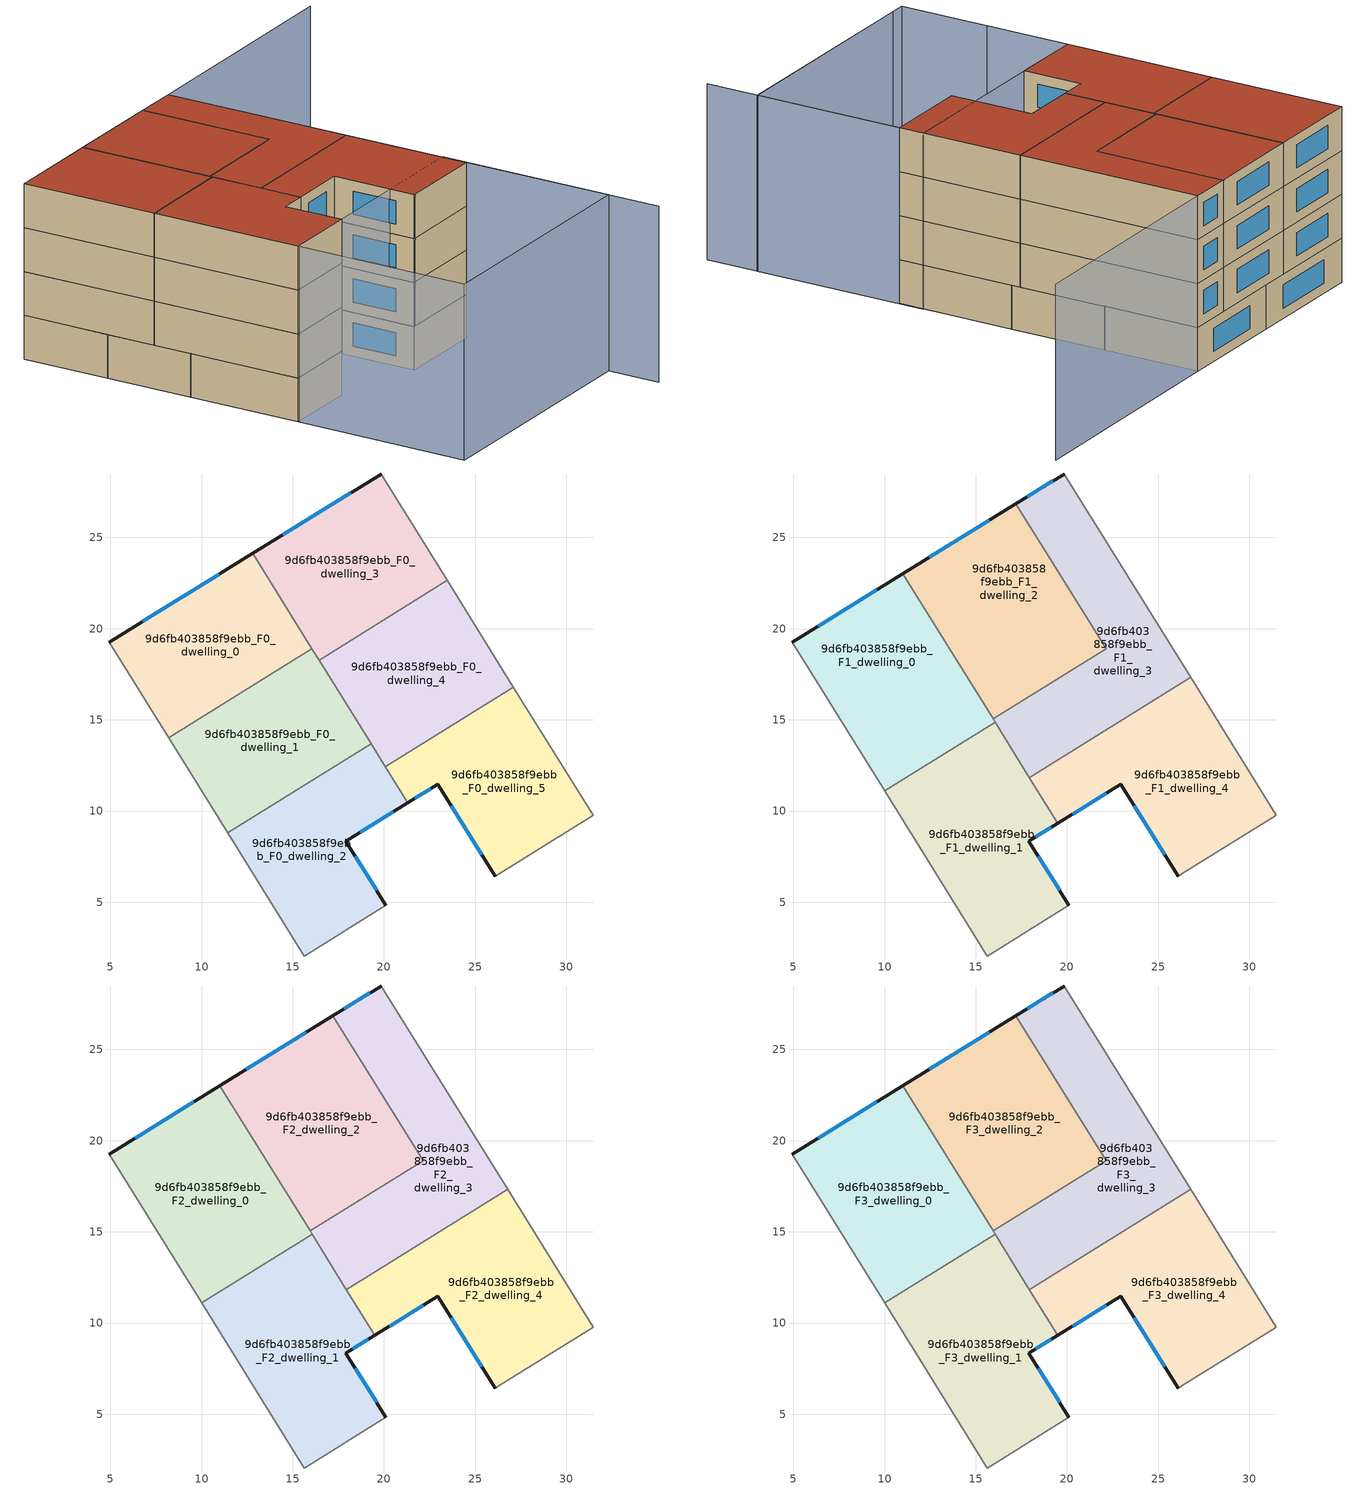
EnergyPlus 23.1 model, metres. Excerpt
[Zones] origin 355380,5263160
9d6fb403858f9ebb_F0_dwelling_0
 floor ground (EU_floor_Construction): 12.8,24.13 16.05,18.91 8.19,14.03 4.93,19.26 z0
 wall outside (EU_wall_Construction): 12.8,24.13 4.93,19.26 z0:3
 wall to 9d6fb403858f9ebb_F0_dwelling_1 (EU_wall_Construction): 8.19,14.03 16.05,18.91 z0:3
 wall adiabatic (EU_wall_Construction): 4.93,19.26 8.19,14.03 z0:3
 wall to 9d6fb403858f9ebb_F0_dwelling_3 (EU_wall_Construction): 16.05,18.91 12.8,24.13 z0:3
 window (EU_Window_Construction): 10.95,22.98 6.78,20.4 z0.7:2.3
9d6fb403858f9ebb_F0_dwelling_1
 floor ground (EU_floor_Construction): 16.05,18.91 19.3,13.68 11.44,8.8 8.19,14.03 z0
 wall to 9d6fb403858f9ebb_F0_dwelling_2 (EU_wall_Construction): 11.44,8.8 19.3,13.68 z0:3
 wall adiabatic (EU_wall_Construction): 8.19,14.03 11.44,8.8 z0:3
 wall to 9d6fb403858f9ebb_F0_dwelling_4 (EU_wall_Construction): 19.3,13.68 16.44,18.27 z0:3
 wall to 9d6fb403858f9ebb_F0_dwelling_3 (EU_wall_Construction): 16.44,18.27 16.05,18.91 z0:3
9d6fb403858f9ebb_F0_dwelling_2
 floor ground (EU_floor_Construction): 19.3,13.68 21.3,10.45 17.91,8.36 20.1,4.82 15.64,2.05 11.44,8.8 z0
 wall outside (EU_wall_Construction): 20.1,4.82 17.91,8.36 21.3,10.45 z0:3
 wall adiabatic (EU_wall_Construction): 11.44,8.8 15.64,2.05 20.1,4.82 z0:3
 wall to 9d6fb403858f9ebb_F0_dwelling_5 (EU_wall_Construction): 21.3,10.45 20.07,12.43 z0:3
 wall to 9d6fb403858f9ebb_F0_dwelling_4 (EU_wall_Construction): 20.07,12.43 19.3,13.68 z0:3
 window (EU_Window_Construction): 18.71,8.85 20.51,9.96 / 19.59,5.65 18.42,7.52 z0.7:2.3
 ceiling adiabatic (EU_roof_Construction): 21.3,10.45 19.3,13.68 17.49,12.56 19.5,9.33 z3
9d6fb403858f9ebb_F0_dwelling_3
 floor ground (EU_floor_Construction): 19.84,28.48 23.47,22.64 16.44,18.27 12.8,24.13 z0
 wall outside (EU_wall_Construction): 19.84,28.48 12.8,24.13 z0:3
 wall to 9d6fb403858f9ebb_F0_dwelling_4 (EU_wall_Construction): 16.44,18.27 23.47,22.64 z0:3
 wall adiabatic (EU_wall_Construction): 23.47,22.64 19.84,28.48 z0:3
 window (EU_Window_Construction): 18.19,27.46 14.45,25.15 z0.7:2.3
 ceiling adiabatic (EU_roof_Construction): 23.47,22.64 19.84,28.48 12.8,24.13 16.44,18.27 z3
9d6fb403858f9ebb_F0_dwelling_4
 floor ground (EU_floor_Construction): 23.47,22.64 27.1,16.79 20.07,12.43 16.44,18.27 z0
 wall to 9d6fb403858f9ebb_F0_dwelling_5 (EU_wall_Construction): 20.07,12.43 27.1,16.79 z0:3
 wall adiabatic (EU_wall_Construction): 27.1,16.79 23.47,22.64 z0:3
9d6fb403858f9ebb_F0_dwelling_5
 floor ground (EU_floor_Construction): 27.1,16.79 31.48,9.75 26.1,6.43 22.96,11.47 21.3,10.45 20.07,12.43 z0
 wall outside (EU_wall_Construction): 21.3,10.45 22.96,11.47 26.1,6.43 z0:3
 wall adiabatic (EU_wall_Construction): 26.1,6.43 31.48,9.75 27.1,16.79 z0:3
 window (EU_Window_Construction): 23.7,10.28 25.36,7.61 / 21.69,10.69 22.57,11.23 z0.7:2.3
9d6fb403858f9ebb_F1_dwelling_0
 floor to 9d6fb403858f9ebb_F0_dwelling_0 (EU_floor_Construction): 11,23.01 14.24,17.79 8.19,14.03 4.93,19.26 z3
 floor to 9d6fb403858f9ebb_F0_dwelling_1 (EU_floor_Construction): 14.24,17.79 16.05,14.88 10,11.11 8.19,14.03 z3
 wall outside (EU_wall_Construction): 11,23.01 4.93,19.26 z3:6
 wall to 9d6fb403858f9ebb_F1_dwelling_1 (EU_wall_Construction): 10,11.11 16.05,14.88 z3:6
 wall adiabatic (EU_wall_Construction): 4.93,19.26 10,11.11 z3:6
 wall to 9d6fb403858f9ebb_F1_dwelling_2 (EU_wall_Construction): 15.95,15.05 11,23.01 z3:6
 wall to 9d6fb403858f9ebb_F1_dwelling_3 (EU_wall_Construction): 16.05,14.88 15.95,15.05 z3:6
 window (EU_Window_Construction): 9.57,22.13 6.36,20.14 z3.7:5.3
9d6fb403858f9ebb_F1_dwelling_1
 floor to 9d6fb403858f9ebb_F0_dwelling_2 (EU_floor_Construction): 17.49,12.56 19.5,9.33 17.91,8.36 20.1,4.82 15.64,2.05 11.44,8.8 z3
 floor to 9d6fb403858f9ebb_F0_dwelling_1 (EU_floor_Construction): 16.05,14.88 17.49,12.56 11.44,8.8 10,11.11 z3
 wall outside (EU_wall_Construction): 20.1,4.82 17.91,8.36 19.5,9.33 z3:6
 wall adiabatic (EU_wall_Construction): 10,11.11 15.64,2.05 20.1,4.82 z3:6
 wall to 9d6fb403858f9ebb_F1_dwelling_3 (EU_wall_Construction): 17.94,11.83 16.05,14.88 z3:6
 wall to 9d6fb403858f9ebb_F1_dwelling_4 (EU_wall_Construction): 19.5,9.33 17.94,11.83 z3:6
 window (EU_Window_Construction): 18.28,8.58 19.12,9.1 / 19.59,5.65 18.42,7.52 z3.7:5.3
9d6fb403858f9ebb_F1_dwelling_2
 floor adiabatic (EU_floor_Construction): 17.2,26.85 20.83,21 16.44,18.27 12.8,24.13 z3
 floor to 9d6fb403858f9ebb_F0_dwelling_0 (EU_floor_Construction): 12.8,24.13 16.05,18.91 14.24,17.79 11,23.01 z3
 floor to 9d6fb403858f9ebb_F0_dwelling_4 (EU_floor_Construction): 20.83,21 22.14,18.9 17.75,16.17 16.44,18.27 z3
 floor to 9d6fb403858f9ebb_F0_dwelling_1 (EU_floor_Construction): 16.05,18.91 17.75,16.17 15.95,15.05 14.24,17.79 z3
 wall outside (EU_wall_Construction): 17.2,26.85 11,23.01 z3:6
 wall to 9d6fb403858f9ebb_F1_dwelling_3 (EU_wall_Construction): 15.95,15.05 22.14,18.9 17.2,26.85 z3:6
 window (EU_Window_Construction): 15.75,25.95 12.45,23.91 z3.7:5.3
9d6fb403858f9ebb_F1_dwelling_3
 floor to 9d6fb403858f9ebb_F0_dwelling_4 (EU_floor_Construction): 23.47,22.64 26.77,17.32 19.75,12.95 17.75,16.17 22.14,18.9 20.83,21 z3
 floor adiabatic (EU_floor_Construction): 19.84,28.48 23.47,22.64 20.83,21 17.2,26.85 z3; 19.3,13.68 19.75,12.95 17.94,11.83 17.49,12.56 z3
 floor to 9d6fb403858f9ebb_F0_dwelling_1 (EU_floor_Construction): 17.75,16.17 19.3,13.68 17.49,12.56 15.95,15.05 z3
 wall outside (EU_wall_Construction): 19.84,28.48 17.2,26.85 z3:6
 wall adiabatic (EU_wall_Construction): 26.77,17.32 19.84,28.48 z3:6
 wall to 9d6fb403858f9ebb_F1_dwelling_4 (EU_wall_Construction): 17.94,11.83 26.77,17.32 z3:6
 window (EU_Window_Construction): 19.22,28.1 17.82,27.23 z3.7:5.3
9d6fb403858f9ebb_F1_dwelling_4
 floor to 9d6fb403858f9ebb_F0_dwelling_5 (EU_floor_Construction): 27.1,16.79 31.48,9.75 26.1,6.43 22.96,11.47 21.3,10.45 20.07,12.43 z3
 floor to 9d6fb403858f9ebb_F0_dwelling_4 (EU_floor_Construction): 26.77,17.32 27.1,16.79 20.07,12.43 19.75,12.95 z3
 floor adiabatic (EU_floor_Construction): 19.75,12.95 21.3,10.45 19.5,9.33 17.94,11.83 z3
 wall outside (EU_wall_Construction): 19.5,9.33 22.96,11.47 26.1,6.43 z3:6
 wall adiabatic (EU_wall_Construction): 26.1,6.43 26.2,6.49 31.48,9.75 26.77,17.32 z3:6
 window (EU_Window_Construction): 20.31,9.83 22.15,10.97 / 23.7,10.28 25.36,7.61 z3.7:5.3
9d6fb403858f9ebb_F2_dwelling_0
 floor to 9d6fb403858f9ebb_F1_dwelling_0 (EU_floor_Construction): 11,23.01 16.05,14.88 10,11.11 4.93,19.26 z6
 wall outside (EU_wall_Construction): 11,23.01 4.93,19.26 z6:9
 wall to 9d6fb403858f9ebb_F2_dwelling_1 (EU_wall_Construction): 10,11.11 16.05,14.88 z6:9
 wall adiabatic (EU_wall_Construction): 4.93,19.26 10,11.11 z6:9
 wall to 9d6fb403858f9ebb_F2_dwelling_2 (EU_wall_Construction): 15.95,15.05 11,23.01 z6:9
 wall to 9d6fb403858f9ebb_F2_dwelling_3 (EU_wall_Construction): 16.05,14.88 15.95,15.05 z6:9
 window (EU_Window_Construction): 9.57,22.13 6.36,20.14 z6.7:8.3
9d6fb403858f9ebb_F2_dwelling_1
 floor to 9d6fb403858f9ebb_F1_dwelling_1 (EU_floor_Construction): 16.05,14.88 19.5,9.33 17.91,8.36 20.1,4.82 15.64,2.05 10,11.11 z6
 wall outside (EU_wall_Construction): 20.1,4.82 17.91,8.36 19.5,9.33 z6:9
 wall adiabatic (EU_wall_Construction): 10,11.11 15.64,2.05 20.1,4.82 z6:9
 wall to 9d6fb403858f9ebb_F2_dwelling_3 (EU_wall_Construction): 17.94,11.83 16.05,14.88 z6:9
 wall to 9d6fb403858f9ebb_F2_dwelling_4 (EU_wall_Construction): 19.5,9.33 17.94,11.83 z6:9
 window (EU_Window_Construction): 18.28,8.58 19.12,9.1 / 19.59,5.65 18.42,7.52 z6.7:8.3
9d6fb403858f9ebb_F2_dwelling_2
 floor to 9d6fb403858f9ebb_F1_dwelling_2 (EU_floor_Construction): 17.2,26.85 22.14,18.9 15.95,15.05 11,23.01 z6
 wall outside (EU_wall_Construction): 17.2,26.85 11,23.01 z6:9
 wall to 9d6fb403858f9ebb_F2_dwelling_3 (EU_wall_Construction): 15.95,15.05 22.14,18.9 17.2,26.85 z6:9
 window (EU_Window_Construction): 15.75,25.95 12.45,23.91 z6.7:8.3
9d6fb403858f9ebb_F2_dwelling_3
 floor to 9d6fb403858f9ebb_F1_dwelling_3 (EU_floor_Construction): 19.84,28.48 26.77,17.32 17.94,11.83 15.95,15.05 22.14,18.9 17.2,26.85 z6
 wall outside (EU_wall_Construction): 19.84,28.48 17.2,26.85 z6:9
 wall adiabatic (EU_wall_Construction): 26.77,17.32 19.84,28.48 z6:9
 wall to 9d6fb403858f9ebb_F2_dwelling_4 (EU_wall_Construction): 17.94,11.83 26.77,17.32 z6:9
 window (EU_Window_Construction): 19.22,28.1 17.82,27.23 z6.7:8.3
9d6fb403858f9ebb_F2_dwelling_4
 floor to 9d6fb403858f9ebb_F1_dwelling_4 (EU_floor_Construction): 26.77,17.32 31.48,9.75 26.2,6.49 26.1,6.43 22.96,11.47 19.5,9.33 17.94,11.83 z6
 wall outside (EU_wall_Construction): 19.5,9.33 22.96,11.47 26.1,6.43 z6:9
 wall adiabatic (EU_wall_Construction): 26.1,6.43 26.2,6.49 31.48,9.75 26.77,17.32 z6:9
 window (EU_Window_Construction): 20.31,9.83 22.15,10.97 / 23.7,10.28 25.36,7.61 z6.7:8.3
9d6fb403858f9ebb_F3_dwelling_0
 floor to 9d6fb403858f9ebb_F2_dwelling_0 (EU_floor_Construction): 11,23.01 16.05,14.88 10,11.11 4.93,19.26 z9
 wall outside (EU_wall_Construction): 11,23.01 4.93,19.26 z9:12
 wall to 9d6fb403858f9ebb_F3_dwelling_1 (EU_wall_Construction): 10,11.11 16.05,14.88 z9:12
 wall adiabatic (EU_wall_Construction): 4.93,19.26 10,11.11 z9:12
 wall to 9d6fb403858f9ebb_F3_dwelling_2 (EU_wall_Construction): 15.95,15.05 11,23.01 z9:12
 wall to 9d6fb403858f9ebb_F3_dwelling_3 (EU_wall_Construction): 16.05,14.88 15.95,15.05 z9:12
 window (EU_Window_Construction): 9.57,22.13 6.36,20.14 z9.7:11.3
 roof outside (EU_roof_Construction): 16.05,14.88 11,23.01 4.93,19.26 10,11.11 z12
9d6fb403858f9ebb_F3_dwelling_1
 floor to 9d6fb403858f9ebb_F2_dwelling_1 (EU_floor_Construction): 16.05,14.88 19.5,9.33 17.91,8.36 20.1,4.82 15.64,2.05 10,11.11 z9
 wall outside (EU_wall_Construction): 20.1,4.82 17.91,8.36 19.5,9.33 z9:12
 wall adiabatic (EU_wall_Construction): 10,11.11 15.64,2.05 20.1,4.82 z9:12
 wall to 9d6fb403858f9ebb_F3_dwelling_3 (EU_wall_Construction): 17.94,11.83 16.05,14.88 z9:12
 wall to 9d6fb403858f9ebb_F3_dwelling_4 (EU_wall_Construction): 19.5,9.33 17.94,11.83 z9:12
 window (EU_Window_Construction): 18.28,8.58 19.12,9.1 / 19.59,5.65 18.42,7.52 z9.7:11.3
 roof outside (EU_roof_Construction): 20.1,4.82 17.91,8.36 19.5,9.33 16.05,14.88 10,11.11 15.64,2.05 z12
9d6fb403858f9ebb_F3_dwelling_2
 floor to 9d6fb403858f9ebb_F2_dwelling_2 (EU_floor_Construction): 17.2,26.85 22.14,18.9 15.95,15.05 11,23.01 z9
 wall outside (EU_wall_Construction): 17.2,26.85 11,23.01 z9:12
 wall to 9d6fb403858f9ebb_F3_dwelling_3 (EU_wall_Construction): 15.95,15.05 22.14,18.9 17.2,26.85 z9:12
 window (EU_Window_Construction): 15.75,25.95 12.45,23.91 z9.7:11.3
 roof outside (EU_roof_Construction): 22.14,18.9 17.2,26.85 11,23.01 15.95,15.05 z12
9d6fb403858f9ebb_F3_dwelling_3
 floor to 9d6fb403858f9ebb_F2_dwelling_3 (EU_floor_Construction): 19.84,28.48 26.77,17.32 17.94,11.83 15.95,15.05 22.14,18.9 17.2,26.85 z9
 wall outside (EU_wall_Construction): 19.84,28.48 17.2,26.85 z9:12
 wall adiabatic (EU_wall_Construction): 26.77,17.32 19.84,28.48 z9:12
 wall to 9d6fb403858f9ebb_F3_dwelling_4 (EU_wall_Construction): 17.94,11.83 26.77,17.32 z9:12
 window (EU_Window_Construction): 19.22,28.1 17.82,27.23 z9.7:11.3
 roof outside (EU_roof_Construction): 26.77,17.32 19.84,28.48 17.2,26.85 22.14,18.9 15.95,15.05 17.94,11.83 z12
9d6fb403858f9ebb_F3_dwelling_4
 floor to 9d6fb403858f9ebb_F2_dwelling_4 (EU_floor_Construction): 26.77,17.32 31.48,9.75 26.2,6.49 26.1,6.43 22.96,11.47 19.5,9.33 17.94,11.83 z9
 wall outside (EU_wall_Construction): 19.5,9.33 22.96,11.47 26.1,6.43 z9:12
 wall adiabatic (EU_wall_Construction): 26.1,6.43 26.2,6.49 31.48,9.75 26.77,17.32 z9:12
 window (EU_Window_Construction): 20.31,9.83 22.15,10.97 / 23.7,10.28 25.36,7.61 z9.7:11.3
 roof outside (EU_roof_Construction): 31.48,9.75 26.77,17.32 17.94,11.83 19.5,9.33 22.96,11.47 26.1,6.43 26.2,6.49 z12
shading: 23.05,-7.81 37.04,0.86 / 38.98,-2.32 19.84,28.48 / 19.84,28.48 34.58,37.64 / 4.99,19.31 18.78,-3 / 37.03,0.83 22.1,-8.4 / 22.1,-8.4 15.63,2.05 / 15.63,2.05 30.56,11.29 / 30.56,11.29 37.03,0.83 z0:12
[Building]
EU S2 Campaign: North Axis=0; Terrain=City; Solar Distribution=FullExterior
[Site:Location]
Budapest.Ferenc.Liszt.Intl.AP: Latitude=47.437; Longitude=19.256; Time Zone=1; Elevation=185
[SizingPeriod:WeatherFileDays]
AnnualSizingPeriod: Begin Month=1; Begin Day of Month=1; End Month=12; End Day of Month=31; Day of Week for Start Day=Monday; Use Weather File Daylight Saving Period=No; Use Weather File Rain and Snow Indicators=No
[MATERIAL]
EU_InternalMass_Material: Roughness=MediumRough; Thickness=0.1; Conductivity=1; Density=1800; Specific Heat=900; Thermal Absorptance=0.9; Solar Absorptance=0.7; Visible Absorptance=0.7
[MATERIAL:NOMASS] Roughness=MediumRough; Thermal Absorptance=0.9; Solar Absorptance=0.7; Visible Absorptance=0.7
Name | Thermal Resistance
EU_wall_NoMass | 0.832559
EU_roof_NoMass | 1.39638
EU_floor_NoMass | 0.872794
[WINDOWMATERIAL:SIMPLEGLAZINGSYSTEM]
EU_Window_SimpleGlazing: UFactor=2.79869; Solar Heat Gain Coefficient=0.75; Visible Transmittance=0.75
[CONSTRUCTION]
EU_wall_Construction: EU_wall_NoMass
EU_roof_Construction: EU_roof_NoMass
EU_floor_Construction: EU_floor_NoMass
EU_Window_Construction: EU_Window_SimpleGlazing
EU_InternalMass_Construction: EU_InternalMass_Material
[ZONE] Type=1; Multiplier=1; Ceiling Height=autocalculate; Floor Area=autocalculate; Part of Total Floor Area=Yes
Name | Volume
9d6fb403858f9ebb_F0_dwelling_0 | 170.845
9d6fb403858f9ebb_F1_dwelling_0; 9d6fb403858f9ebb_F2_dwelling_0; 9d6fb403858f9ebb_F3_dwelling_0 | 205.006
9d6fb403858f9ebb_F0_dwelling_1 | 170.844
9d6fb403858f9ebb_F1_dwelling_1; 9d6fb403858f9ebb_F2_dwelling_1; 9d6fb403858f9ebb_F3_dwelling_1 | 205.01
9d6fb403858f9ebb_F0_dwelling_2 | 170.832
9d6fb403858f9ebb_F1_dwelling_2; 9d6fb403858f9ebb_F2_dwelling_2; 9d6fb403858f9ebb_F3_dwelling_2 | 205.001
9d6fb403858f9ebb_F0_dwelling_3 | 170.831
9d6fb403858f9ebb_F1_dwelling_3; 9d6fb403858f9ebb_F2_dwelling_3; 9d6fb403858f9ebb_F3_dwelling_3 | 205.011
9d6fb403858f9ebb_F0_dwelling_4 | 170.846
9d6fb403858f9ebb_F1_dwelling_4; 9d6fb403858f9ebb_F2_dwelling_4; 9d6fb403858f9ebb_F3_dwelling_4 | 205.019
9d6fb403858f9ebb_F0_dwelling_5 | 170.842
[INTERNALMASS] Construction=EU_InternalMass_Construction
Name | Zone or ZoneList | Surface Area
9d6fb403858f9ebb_F0_dwelling_0_EU_InternalMass | 9d6fb403858f9ebb_F0_dwelling_0 | 56.9483
9d6fb403858f9ebb_F0_dwelling_1_EU_InternalMass | 9d6fb403858f9ebb_F0_dwelling_1 | 56.9481
9d6fb403858f9ebb_F0_dwelling_2_EU_InternalMass | 9d6fb403858f9ebb_F0_dwelling_2 | 56.9442
9d6fb403858f9ebb_F0_dwelling_3_EU_InternalMass | 9d6fb403858f9ebb_F0_dwelling_3 | 56.9436
9d6fb403858f9ebb_F0_dwelling_4_EU_InternalMass | 9d6fb403858f9ebb_F0_dwelling_4 | 56.9488
9d6fb403858f9ebb_F0_dwelling_5_EU_InternalMass | 9d6fb403858f9ebb_F0_dwelling_5 | 56.9473
9d6fb403858f9ebb_F1_dwelling_0_EU_InternalMass | 9d6fb403858f9ebb_F1_dwelling_0 | 68.3374
9d6fb403858f9ebb_F1_dwelling_1_EU_InternalMass | 9d6fb403858f9ebb_F1_dwelling_1 | 68.3371
9d6fb403858f9ebb_F1_dwelling_2_EU_InternalMass | 9d6fb403858f9ebb_F1_dwelling_2 | 68.3349
9d6fb403858f9ebb_F1_dwelling_3_EU_InternalMass | 9d6fb403858f9ebb_F1_dwelling_3 | 68.3369
9d6fb403858f9ebb_F1_dwelling_4_EU_InternalMass | 9d6fb403858f9ebb_F1_dwelling_4 | 68.3409
9d6fb403858f9ebb_F2_dwelling_0_EU_InternalMass | 9d6fb403858f9ebb_F2_dwelling_0 | 68.3374
9d6fb403858f9ebb_F2_dwelling_1_EU_InternalMass | 9d6fb403858f9ebb_F2_dwelling_1 | 68.3371
9d6fb403858f9ebb_F2_dwelling_2_EU_InternalMass | 9d6fb403858f9ebb_F2_dwelling_2 | 68.3349
9d6fb403858f9ebb_F2_dwelling_3_EU_InternalMass | 9d6fb403858f9ebb_F2_dwelling_3 | 68.3369
9d6fb403858f9ebb_F2_dwelling_4_EU_InternalMass | 9d6fb403858f9ebb_F2_dwelling_4 | 68.3409
9d6fb403858f9ebb_F3_dwelling_0_EU_InternalMass | 9d6fb403858f9ebb_F3_dwelling_0 | 68.3374
9d6fb403858f9ebb_F3_dwelling_1_EU_InternalMass | 9d6fb403858f9ebb_F3_dwelling_1 | 68.3371
9d6fb403858f9ebb_F3_dwelling_2_EU_InternalMass | 9d6fb403858f9ebb_F3_dwelling_2 | 68.3349
9d6fb403858f9ebb_F3_dwelling_3_EU_InternalMass | 9d6fb403858f9ebb_F3_dwelling_3 | 68.3369
9d6fb403858f9ebb_F3_dwelling_4_EU_InternalMass | 9d6fb403858f9ebb_F3_dwelling_4 | 68.3409
[OTHEREQUIPMENT] Fuel Type=Electricity; Design Level Calculation Method=Watts/Area; Power per Zone Floor Area=1; Fraction Latent=0; Fraction Radiant=0; Fraction Lost=0; Carbon Dioxide Generation Rate=0; EndUse Subcategory=EU_Step8_InternalGains
Name | Zone or ZoneList or Space or SpaceList | Schedule
EU_Step8_InternalGain_9d6fb403858f9ebb_F0_dwelling_0_f000 | 9d6fb403858f9ebb_F0_dwelling_0 | EU_Step8_GainSchedule_9d6fb403858f9ebb_F0_dwelling_0_f000
EU_Step8_InternalGain_9d6fb403858f9ebb_F0_dwelling_1_f000 | 9d6fb403858f9ebb_F0_dwelling_1 | EU_Step8_GainSchedule_9d6fb403858f9ebb_F0_dwelling_1_f000
EU_Step8_InternalGain_9d6fb403858f9ebb_F0_dwelling_2_f000 | 9d6fb403858f9ebb_F0_dwelling_2 | EU_Step8_GainSchedule_9d6fb403858f9ebb_F0_dwelling_2_f000
EU_Step8_InternalGain_9d6fb403858f9ebb_F0_dwelling_3_f000 | 9d6fb403858f9ebb_F0_dwelling_3 | EU_Step8_GainSchedule_9d6fb403858f9ebb_F0_dwelling_3_f000
EU_Step8_InternalGain_9d6fb403858f9ebb_F0_dwelling_4_f000 | 9d6fb403858f9ebb_F0_dwelling_4 | EU_Step8_GainSchedule_9d6fb403858f9ebb_F0_dwelling_4_f000
EU_Step8_InternalGain_9d6fb403858f9ebb_F0_dwelling_5_f000 | 9d6fb403858f9ebb_F0_dwelling_5 | EU_Step8_GainSchedule_9d6fb403858f9ebb_F0_dwelling_5_f000
EU_Step8_InternalGain_9d6fb403858f9ebb_F1_dwelling_0_f000 | 9d6fb403858f9ebb_F1_dwelling_0 | EU_Step8_GainSchedule_9d6fb403858f9ebb_F1_dwelling_0_f000
EU_Step8_InternalGain_9d6fb403858f9ebb_F1_dwelling_1_f000 | 9d6fb403858f9ebb_F1_dwelling_1 | EU_Step8_GainSchedule_9d6fb403858f9ebb_F1_dwelling_1_f000
EU_Step8_InternalGain_9d6fb403858f9ebb_F1_dwelling_2_f000 | 9d6fb403858f9ebb_F1_dwelling_2 | EU_Step8_GainSchedule_9d6fb403858f9ebb_F1_dwelling_2_f000
EU_Step8_InternalGain_9d6fb403858f9ebb_F1_dwelling_3_f000 | 9d6fb403858f9ebb_F1_dwelling_3 | EU_Step8_GainSchedule_9d6fb403858f9ebb_F1_dwelling_3_f000
EU_Step8_InternalGain_9d6fb403858f9ebb_F1_dwelling_4_f000 | 9d6fb403858f9ebb_F1_dwelling_4 | EU_Step8_GainSchedule_9d6fb403858f9ebb_F1_dwelling_4_f000
EU_Step8_InternalGain_9d6fb403858f9ebb_F2_dwelling_0_f000 | 9d6fb403858f9ebb_F2_dwelling_0 | EU_Step8_GainSchedule_9d6fb403858f9ebb_F2_dwelling_0_f000
EU_Step8_InternalGain_9d6fb403858f9ebb_F2_dwelling_1_f000 | 9d6fb403858f9ebb_F2_dwelling_1 | EU_Step8_GainSchedule_9d6fb403858f9ebb_F2_dwelling_1_f000
EU_Step8_InternalGain_9d6fb403858f9ebb_F2_dwelling_2_f000 | 9d6fb403858f9ebb_F2_dwelling_2 | EU_Step8_GainSchedule_9d6fb403858f9ebb_F2_dwelling_2_f000
EU_Step8_InternalGain_9d6fb403858f9ebb_F2_dwelling_3_f000 | 9d6fb403858f9ebb_F2_dwelling_3 | EU_Step8_GainSchedule_9d6fb403858f9ebb_F2_dwelling_3_f000
EU_Step8_InternalGain_9d6fb403858f9ebb_F2_dwelling_4_f000 | 9d6fb403858f9ebb_F2_dwelling_4 | EU_Step8_GainSchedule_9d6fb403858f9ebb_F2_dwelling_4_f000
EU_Step8_InternalGain_9d6fb403858f9ebb_F3_dwelling_0_f000 | 9d6fb403858f9ebb_F3_dwelling_0 | EU_Step8_GainSchedule_9d6fb403858f9ebb_F3_dwelling_0_f000
EU_Step8_InternalGain_9d6fb403858f9ebb_F3_dwelling_1_f000 | 9d6fb403858f9ebb_F3_dwelling_1 | EU_Step8_GainSchedule_9d6fb403858f9ebb_F3_dwelling_1_f000
EU_Step8_InternalGain_9d6fb403858f9ebb_F3_dwelling_2_f000 | 9d6fb403858f9ebb_F3_dwelling_2 | EU_Step8_GainSchedule_9d6fb403858f9ebb_F3_dwelling_2_f000
EU_Step8_InternalGain_9d6fb403858f9ebb_F3_dwelling_3_f000 | 9d6fb403858f9ebb_F3_dwelling_3 | EU_Step8_GainSchedule_9d6fb403858f9ebb_F3_dwelling_3_f000
EU_Step8_InternalGain_9d6fb403858f9ebb_F3_dwelling_4_f000 | 9d6fb403858f9ebb_F3_dwelling_4 | EU_Step8_GainSchedule_9d6fb403858f9ebb_F3_dwelling_4_f000
[ZONEVENTILATION:DESIGNFLOWRATE] Schedule=EU_AlwaysOn; Design Flow Rate Calculation Method=AirChanges/Hour; Air Changes per Hour=0.475469; Ventilation Type=Natural; Fan Pressure Rise=0; Fan Total Efficiency=1; Constant Term Coefficient=1; Temperature Term Coefficient=0; Velocity Term Coefficient=0; Velocity Squared Term Coefficient=0; Minimum Indoor Temperature=-100; Maximum Indoor Temperature=100; Delta Temperature=-100; Minimum Outdoor Temperature=-100; Maximum Outdoor Temperature=100; Maximum Wind Speed=40
Name | Zone or ZoneList or Space or SpaceList
EU_ConstantAir_9d6fb403858f9ebb_F0_dwelling_0 | 9d6fb403858f9ebb_F0_dwelling_0
EU_ConstantAir_9d6fb403858f9ebb_F0_dwelling_1 | 9d6fb403858f9ebb_F0_dwelling_1
EU_ConstantAir_9d6fb403858f9ebb_F0_dwelling_2 | 9d6fb403858f9ebb_F0_dwelling_2
EU_ConstantAir_9d6fb403858f9ebb_F0_dwelling_3 | 9d6fb403858f9ebb_F0_dwelling_3
EU_ConstantAir_9d6fb403858f9ebb_F0_dwelling_4 | 9d6fb403858f9ebb_F0_dwelling_4
EU_ConstantAir_9d6fb403858f9ebb_F0_dwelling_5 | 9d6fb403858f9ebb_F0_dwelling_5
EU_ConstantAir_9d6fb403858f9ebb_F1_dwelling_0 | 9d6fb403858f9ebb_F1_dwelling_0
EU_ConstantAir_9d6fb403858f9ebb_F1_dwelling_1 | 9d6fb403858f9ebb_F1_dwelling_1
EU_ConstantAir_9d6fb403858f9ebb_F1_dwelling_2 | 9d6fb403858f9ebb_F1_dwelling_2
EU_ConstantAir_9d6fb403858f9ebb_F1_dwelling_3 | 9d6fb403858f9ebb_F1_dwelling_3
EU_ConstantAir_9d6fb403858f9ebb_F1_dwelling_4 | 9d6fb403858f9ebb_F1_dwelling_4
EU_ConstantAir_9d6fb403858f9ebb_F2_dwelling_0 | 9d6fb403858f9ebb_F2_dwelling_0
EU_ConstantAir_9d6fb403858f9ebb_F2_dwelling_1 | 9d6fb403858f9ebb_F2_dwelling_1
EU_ConstantAir_9d6fb403858f9ebb_F2_dwelling_2 | 9d6fb403858f9ebb_F2_dwelling_2
EU_ConstantAir_9d6fb403858f9ebb_F2_dwelling_3 | 9d6fb403858f9ebb_F2_dwelling_3
EU_ConstantAir_9d6fb403858f9ebb_F2_dwelling_4 | 9d6fb403858f9ebb_F2_dwelling_4
EU_ConstantAir_9d6fb403858f9ebb_F3_dwelling_0 | 9d6fb403858f9ebb_F3_dwelling_0
EU_ConstantAir_9d6fb403858f9ebb_F3_dwelling_1 | 9d6fb403858f9ebb_F3_dwelling_1
EU_ConstantAir_9d6fb403858f9ebb_F3_dwelling_2 | 9d6fb403858f9ebb_F3_dwelling_2
EU_ConstantAir_9d6fb403858f9ebb_F3_dwelling_3 | 9d6fb403858f9ebb_F3_dwelling_3
EU_ConstantAir_9d6fb403858f9ebb_F3_dwelling_4 | 9d6fb403858f9ebb_F3_dwelling_4
[HVACTEMPLATE:THERMOSTAT] Constant Heating Setpoint=20; Constant Cooling Setpoint=50
EU_HeatOnly_9d6fb403858f9ebb_F0_dwelling_0; EU_HeatOnly_9d6fb403858f9ebb_F0_dwelling_1; EU_HeatOnly_9d6fb403858f9ebb_F0_dwelling_2; EU_HeatOnly_9d6fb403858f9ebb_F0_dwelling_3; EU_HeatOnly_9d6fb403858f9ebb_F0_dwelling_4; EU_HeatOnly_9d6fb403858f9ebb_F0_dwelling_5; EU_HeatOnly_9d6fb403858f9ebb_F1_dwelling_0; EU_HeatOnly_9d6fb403858f9ebb_F1_dwelling_1; EU_HeatOnly_9d6fb403858f9ebb_F1_dwelling_2; EU_HeatOnly_9d6fb403858f9ebb_F1_dwelling_3; EU_HeatOnly_9d6fb403858f9ebb_F1_dwelling_4; EU_HeatOnly_9d6fb403858f9ebb_F2_dwelling_0; EU_HeatOnly_9d6fb403858f9ebb_F2_dwelling_1; EU_HeatOnly_9d6fb403858f9ebb_F2_dwelling_2; EU_HeatOnly_9d6fb403858f9ebb_F2_dwelling_3; EU_HeatOnly_9d6fb403858f9ebb_F2_dwelling_4; EU_HeatOnly_9d6fb403858f9ebb_F3_dwelling_0; EU_HeatOnly_9d6fb403858f9ebb_F3_dwelling_1; EU_HeatOnly_9d6fb403858f9ebb_F3_dwelling_2; EU_HeatOnly_9d6fb403858f9ebb_F3_dwelling_3; EU_HeatOnly_9d6fb403858f9ebb_F3_dwelling_4
[HVACTEMPLATE:ZONE:IDEALLOADSAIRSYSTEM] System Availability Schedule=EU_AlwaysOn; Maximum Heating Supply Air Temperature=50; Minimum Cooling Supply Air Temperature=13; Maximum Heating Supply Air Humidity Ratio=0.0156; Minimum Cooling Supply Air Humidity Ratio=0.0077; Heating Limit=NoLimit; Cooling Limit=NoLimit; Heating Availability Schedule=EU_AlwaysOn; Cooling Availability Schedule=EU_CoolingOff; Dehumidification Control Type=ConstantSensibleHeatRatio; Cooling Sensible Heat Ratio=0.7; Dehumidification Setpoint=60; Humidification Control Type=None; Humidification Setpoint=30; Outdoor Air Method=None; Outdoor Air Flow Rate per Person=0.00944; Outdoor Air Flow Rate per Zone Floor Area=0; Outdoor Air Flow Rate per Zone=0; Demand Controlled Ventilation Type=None; Outdoor Air Economizer Type=NoEconomizer; Heat Recovery Type=None; Sensible Heat Recovery Effectiveness=0.7; Latent Heat Recovery Effectiveness=0.65
Name | Template Thermostat
9d6fb403858f9ebb_F0_dwelling_0 | EU_HeatOnly_9d6fb403858f9ebb_F0_dwelling_0
9d6fb403858f9ebb_F0_dwelling_1 | EU_HeatOnly_9d6fb403858f9ebb_F0_dwelling_1
9d6fb403858f9ebb_F0_dwelling_2 | EU_HeatOnly_9d6fb403858f9ebb_F0_dwelling_2
9d6fb403858f9ebb_F0_dwelling_3 | EU_HeatOnly_9d6fb403858f9ebb_F0_dwelling_3
9d6fb403858f9ebb_F0_dwelling_4 | EU_HeatOnly_9d6fb403858f9ebb_F0_dwelling_4
9d6fb403858f9ebb_F0_dwelling_5 | EU_HeatOnly_9d6fb403858f9ebb_F0_dwelling_5
9d6fb403858f9ebb_F1_dwelling_0 | EU_HeatOnly_9d6fb403858f9ebb_F1_dwelling_0
9d6fb403858f9ebb_F1_dwelling_1 | EU_HeatOnly_9d6fb403858f9ebb_F1_dwelling_1
9d6fb403858f9ebb_F1_dwelling_2 | EU_HeatOnly_9d6fb403858f9ebb_F1_dwelling_2
9d6fb403858f9ebb_F1_dwelling_3 | EU_HeatOnly_9d6fb403858f9ebb_F1_dwelling_3
9d6fb403858f9ebb_F1_dwelling_4 | EU_HeatOnly_9d6fb403858f9ebb_F1_dwelling_4
9d6fb403858f9ebb_F2_dwelling_0 | EU_HeatOnly_9d6fb403858f9ebb_F2_dwelling_0
9d6fb403858f9ebb_F2_dwelling_1 | EU_HeatOnly_9d6fb403858f9ebb_F2_dwelling_1
9d6fb403858f9ebb_F2_dwelling_2 | EU_HeatOnly_9d6fb403858f9ebb_F2_dwelling_2
9d6fb403858f9ebb_F2_dwelling_3 | EU_HeatOnly_9d6fb403858f9ebb_F2_dwelling_3
9d6fb403858f9ebb_F2_dwelling_4 | EU_HeatOnly_9d6fb403858f9ebb_F2_dwelling_4
9d6fb403858f9ebb_F3_dwelling_0 | EU_HeatOnly_9d6fb403858f9ebb_F3_dwelling_0
9d6fb403858f9ebb_F3_dwelling_1 | EU_HeatOnly_9d6fb403858f9ebb_F3_dwelling_1
9d6fb403858f9ebb_F3_dwelling_2 | EU_HeatOnly_9d6fb403858f9ebb_F3_dwelling_2
9d6fb403858f9ebb_F3_dwelling_3 | EU_HeatOnly_9d6fb403858f9ebb_F3_dwelling_3
9d6fb403858f9ebb_F3_dwelling_4 | EU_HeatOnly_9d6fb403858f9ebb_F3_dwelling_4
[SIZING:ZONE] Zone Cooling Design Supply Air Temperature Input Method=SupplyAirTemperature; Zone Cooling Design Supply Air Temperature=13; Zone Heating Design Supply Air Temperature Input Method=SupplyAirTemperature; Zone Heating Design Supply Air Temperature=50; Zone Cooling Design Supply Air Humidity Ratio=0.008; Zone Heating Design Supply Air Humidity Ratio=0.008; Cooling Design Air Flow Method=DesignDay; Cooling Design Air Flow Rate=0; Cooling Minimum Air Flow per Zone Floor Area=0.000762; Cooling Minimum Air Flow=0; Cooling Minimum Air Flow Fraction=0.2; Heating Design Air Flow Method=DesignDay; Heating Design Air Flow Rate=0; Heating Maximum Air Flow per Zone Floor Area=0.002032; Heating Maximum Air Flow=0.141576; Heating Maximum Air Flow Fraction=0.3; Account for Dedicated Outdoor Air System=No; Dedicated Outdoor Air System Control Strategy=NeutralSupplyAir; Dedicated Outdoor Air Low Setpoint Temperature for Design=autosize; Dedicated Outdoor Air High Setpoint Temperature for Design=autosize; Zone Load Sizing Method=Sensible Load Only No Latent Load; Zone Latent Cooling Design Supply Air Humidity Ratio Input Method=HumidityRatioDifference; Zone Cooling Design Supply Air Humidity Ratio Difference=0.005; Zone Latent Heating Design Supply Air Humidity Ratio Input Method=HumidityRatioDifference; Zone Humidification Design Supply Air Humidity Ratio Difference=0.005
9d6fb403858f9ebb_F0_dwelling_0; 9d6fb403858f9ebb_F0_dwelling_1; 9d6fb403858f9ebb_F0_dwelling_2; 9d6fb403858f9ebb_F0_dwelling_3; 9d6fb403858f9ebb_F0_dwelling_4; 9d6fb403858f9ebb_F0_dwelling_5; 9d6fb403858f9ebb_F1_dwelling_0; 9d6fb403858f9ebb_F1_dwelling_1; 9d6fb403858f9ebb_F1_dwelling_2; 9d6fb403858f9ebb_F1_dwelling_3; 9d6fb403858f9ebb_F1_dwelling_4; 9d6fb403858f9ebb_F2_dwelling_0; 9d6fb403858f9ebb_F2_dwelling_1; 9d6fb403858f9ebb_F2_dwelling_2; 9d6fb403858f9ebb_F2_dwelling_3; 9d6fb403858f9ebb_F2_dwelling_4; 9d6fb403858f9ebb_F3_dwelling_0; 9d6fb403858f9ebb_F3_dwelling_1; 9d6fb403858f9ebb_F3_dwelling_2; 9d6fb403858f9ebb_F3_dwelling_3; 9d6fb403858f9ebb_F3_dwelling_4
[SCHEDULE:CONSTANT]
Name | Hourly Value
EU_AlwaysOn | 1
EU_CoolingOff | 0
[SCHEDULE:FILE] Column Number=1; Rows to Skip at Top=0; Number of Hours of Data=8760; Column Separator=Comma; Interpolate to Timestep=No; Minutes per Item=60; Adjust Schedule for Daylight Savings=Yes
Name | File
EU_Step8_GainSchedule_9d6fb403858f9ebb_F0_dwelling_0_f000 | ../../schedules/9d6fb403858f9ebb/9d6fb403858f9ebb_F0_dwelling_0_f000_gain.csv
EU_Step8_GainSchedule_9d6fb403858f9ebb_F0_dwelling_1_f000 | ../../schedules/9d6fb403858f9ebb/9d6fb403858f9ebb_F0_dwelling_1_f000_gain.csv
EU_Step8_GainSchedule_9d6fb403858f9ebb_F0_dwelling_2_f000 | ../../schedules/9d6fb403858f9ebb/9d6fb403858f9ebb_F0_dwelling_2_f000_gain.csv
EU_Step8_GainSchedule_9d6fb403858f9ebb_F0_dwelling_3_f000 | ../../schedules/9d6fb403858f9ebb/9d6fb403858f9ebb_F0_dwelling_3_f000_gain.csv
EU_Step8_GainSchedule_9d6fb403858f9ebb_F0_dwelling_4_f000 | ../../schedules/9d6fb403858f9ebb/9d6fb403858f9ebb_F0_dwelling_4_f000_gain.csv
EU_Step8_GainSchedule_9d6fb403858f9ebb_F0_dwelling_5_f000 | ../../schedules/9d6fb403858f9ebb/9d6fb403858f9ebb_F0_dwelling_5_f000_gain.csv
EU_Step8_GainSchedule_9d6fb403858f9ebb_F1_dwelling_0_f000 | ../../schedules/9d6fb403858f9ebb/9d6fb403858f9ebb_F1_dwelling_0_f000_gain.csv
EU_Step8_GainSchedule_9d6fb403858f9ebb_F1_dwelling_1_f000 | ../../schedules/9d6fb403858f9ebb/9d6fb403858f9ebb_F1_dwelling_1_f000_gain.csv
EU_Step8_GainSchedule_9d6fb403858f9ebb_F1_dwelling_2_f000 | ../../schedules/9d6fb403858f9ebb/9d6fb403858f9ebb_F1_dwelling_2_f000_gain.csv
EU_Step8_GainSchedule_9d6fb403858f9ebb_F1_dwelling_3_f000 | ../../schedules/9d6fb403858f9ebb/9d6fb403858f9ebb_F1_dwelling_3_f000_gain.csv
EU_Step8_GainSchedule_9d6fb403858f9ebb_F1_dwelling_4_f000 | ../../schedules/9d6fb403858f9ebb/9d6fb403858f9ebb_F1_dwelling_4_f000_gain.csv
EU_Step8_GainSchedule_9d6fb403858f9ebb_F2_dwelling_0_f000 | ../../schedules/9d6fb403858f9ebb/9d6fb403858f9ebb_F2_dwelling_0_f000_gain.csv
EU_Step8_GainSchedule_9d6fb403858f9ebb_F2_dwelling_1_f000 | ../../schedules/9d6fb403858f9ebb/9d6fb403858f9ebb_F2_dwelling_1_f000_gain.csv
EU_Step8_GainSchedule_9d6fb403858f9ebb_F2_dwelling_2_f000 | ../../schedules/9d6fb403858f9ebb/9d6fb403858f9ebb_F2_dwelling_2_f000_gain.csv
EU_Step8_GainSchedule_9d6fb403858f9ebb_F2_dwelling_3_f000 | ../../schedules/9d6fb403858f9ebb/9d6fb403858f9ebb_F2_dwelling_3_f000_gain.csv
EU_Step8_GainSchedule_9d6fb403858f9ebb_F2_dwelling_4_f000 | ../../schedules/9d6fb403858f9ebb/9d6fb403858f9ebb_F2_dwelling_4_f000_gain.csv
EU_Step8_GainSchedule_9d6fb403858f9ebb_F3_dwelling_0_f000 | ../../schedules/9d6fb403858f9ebb/9d6fb403858f9ebb_F3_dwelling_0_f000_gain.csv
EU_Step8_GainSchedule_9d6fb403858f9ebb_F3_dwelling_1_f000 | ../../schedules/9d6fb403858f9ebb/9d6fb403858f9ebb_F3_dwelling_1_f000_gain.csv
EU_Step8_GainSchedule_9d6fb403858f9ebb_F3_dwelling_2_f000 | ../../schedules/9d6fb403858f9ebb/9d6fb403858f9ebb_F3_dwelling_2_f000_gain.csv
EU_Step8_GainSchedule_9d6fb403858f9ebb_F3_dwelling_3_f000 | ../../schedules/9d6fb403858f9ebb/9d6fb403858f9ebb_F3_dwelling_3_f000_gain.csv
EU_Step8_GainSchedule_9d6fb403858f9ebb_F3_dwelling_4_f000 | ../../schedules/9d6fb403858f9ebb/9d6fb403858f9ebb_F3_dwelling_4_f000_gain.csv
